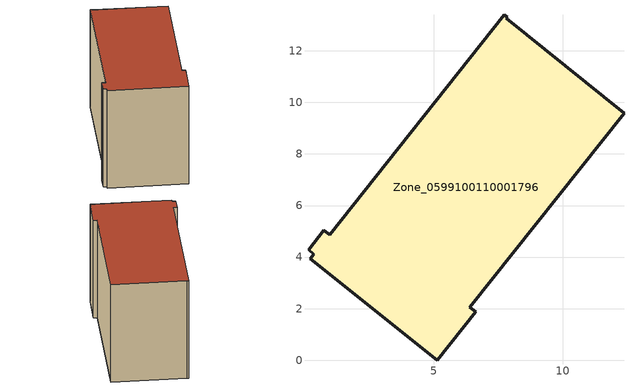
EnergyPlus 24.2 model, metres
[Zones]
Zone_0599100110001796
 floor ground (C_G): 6.63,1.87 5.14,0 0.22,3.94 0.35,4.1 0.14,4.29 0.74,5.05 0.97,4.86 7.74,13.4 7.84,13.32 7.81,13.27 12.38,9.58 6.4,2.06 z0.55
 wall outside (C_F): 5.14,0 6.63,1.87 6.4,2.06 12.38,9.58 7.81,13.27 7.84,13.32 7.74,13.4 0.97,4.86 0.74,5.05 0.14,4.29 0.35,4.1 0.22,3.94 5.14,0 z0.55:9.26
 roof outside (C_R): 7.74,13.4 0.97,4.86 0.74,5.05 0.14,4.29 0.35,4.1 0.22,3.94 5.14,0 6.63,1.87 6.4,2.06 12.38,9.58 7.81,13.27 7.84,13.32 z9.26
[BUILDING]
Pand.0599100110001796: North Axis=0; Terrain=City; Loads Convergence Tolerance Value=0.04; Temperature Convergence Tolerance Value=0.4; Solar Distribution=FullExterior; Maximum Number of Warmup Days=25; Minimum Number of Warmup Days=1
[Site:Location]
Rotterdam.The.Hague.AP_ZH_NLD Design_Conditions: Latitude=51.96; Longitude=4.45; Time Zone=1; Elevation=-4.5
[SITE:GROUNDTEMPERATURE:BUILDINGSURFACE]
18, 18, 18, 18, 18, 18, 18, 18, 18, 18, 18, 18
[MATERIAL] Thermal Absorptance=0.9; Solar Absorptance=0.7; Visible Absorptance=0.7
Name | Roughness | Thickness | Conductivity | Density | Specific Heat
G.TI.2015-2018 | MediumSmooth | 0.15 | 0.0428571 | 540 | 1210
F.TI.2015-2018 | Rough | 0.3 | 0.0666667 | 1920 | 840
R.TI.2015-2018 | MediumRough | 0.2 | 0.0333333 | 1500 | 1000
[CONSTRUCTION]
C_G: G.TI.2015-2018
C_F: F.TI.2015-2018
C_R: R.TI.2015-2018
[ZONE]
Zone_0599100110001796: Type=1; Multiplier=1; Ceiling Height=Autocalculate; Volume=Autocalculate; Floor Area=autocalculate; Part of Total Floor Area=Yes
[ZONEINFILTRATION:DESIGNFLOWRATE]
Infil_Zone_0599100110001796: Zone or ZoneList or Space or SpaceList=Zone_0599100110001796; Schedule=AlwaysOn; Design Flow Rate Calculation Method=Flow/Area; Flow Rate per Floor Area=0.0015; Constant Term Coefficient=1; Temperature Term Coefficient=0; Velocity Term Coefficient=0; Velocity Squared Term Coefficient=0
[HVACTEMPLATE:ZONE:IDEALLOADSAIRSYSTEM]
Zone_0599100110001796: Maximum Heating Supply Air Temperature=50; Minimum Cooling Supply Air Temperature=13; Maximum Heating Supply Air Humidity Ratio=0.0156; Minimum Cooling Supply Air Humidity Ratio=0.0077; Heating Limit=NoLimit; Cooling Limit=NoLimit; Dehumidification Control Type=ConstantSensibleHeatRatio; Cooling Sensible Heat Ratio=0.7; Dehumidification Setpoint=60; Humidification Control Type=None; Humidification Setpoint=30; Outdoor Air Method=None; Outdoor Air Flow Rate per Person=0.00944; Outdoor Air Flow Rate per Zone Floor Area=0; Outdoor Air Flow Rate per Zone=0; Demand Controlled Ventilation Type=None; Outdoor Air Economizer Type=NoEconomizer; Heat Recovery Type=None; Sensible Heat Recovery Effectiveness=0.7; Latent Heat Recovery Effectiveness=0.65
[ZONECONTROL:THERMOSTAT]
ThermostatControl_Zone_0599100110001796: Zone or ZoneList=Zone_0599100110001796; Control Type Schedule=DualSetpointControlType; Control 1=Thermostat_Zone_0599100110001796; Temperature Difference Between Cutout And Setpoint=0
[THERMOSTATSETPOINT:DUALSETPOINT]
Thermostat_Zone_0599100110001796: Heating Setpoint Temperature Schedule=HeatingSetpoint_Zone_0599100110001796; Cooling Setpoint Temperature Schedule=CoolingSetpoint_Zone_0599100110001796
[SCHEDULE:COMPACT]
HeatingSetpoint_Zone_0599100110001796: Through: 12/31, For: AllDays, Until: 24:00, 21
CoolingSetpoint_Zone_0599100110001796: Through: 12/31, For: AllDays, Until: 24:00, 24
DualSetpointControlType: Through: 12/31, For: AllDays, Until: 24:00, 4
AlwaysOn: Through: 12/31, For: AllDays, Until: 24:00, 1
